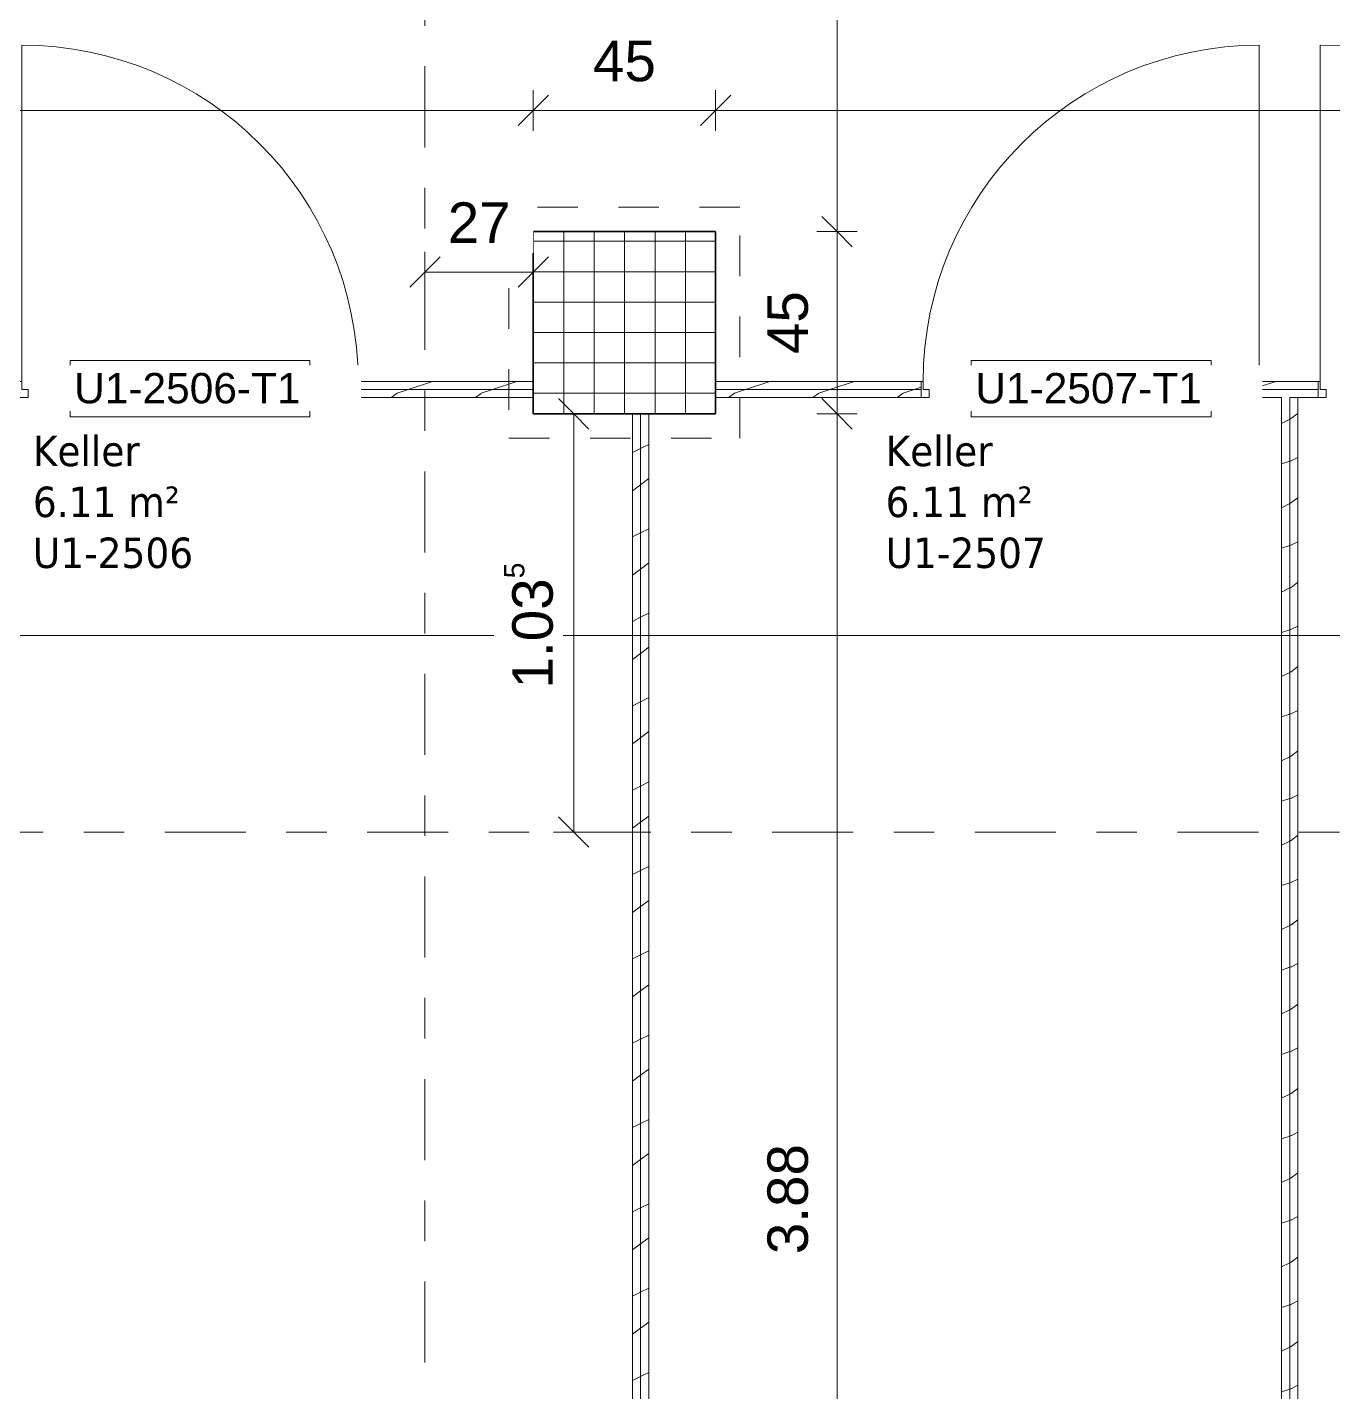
# Model space of a CAD drawing. Header units: metres. Extents: x -35.6 to 33, y -4 to 38.1.
# Drawn here: x 10 to 13.223, y -0.59 to 2.778 of the extents above; entities that cross this region are included whole.
import ezdxf

# ---------------------------------------------------------------- set-up
doc = ezdxf.new("R2010")
doc.units = ezdxf.units.M
doc.linetypes.add('_Rasterlinie_', pattern=[0.375, 0.2, -0.05, 0.075, -0.05])
doc.linetypes.add('Strichpunkt - Fein', pattern=[0.2, 0.1, -0.05, 0, -0.05])
for name, color, linetype, lineweight in [('A-____-____-DIMS', 7, 'Continuous', 5), ('A-____-____-DIMS-50', 7, 'Continuous', 5), ('A-AREA-____-IDEN', 7, 'Continuous', 5), ('A-DOOR-____-IDEN', 7, 'Continuous', 5), ('A-DOOR-____-OTLN', 7, 'Continuous', 9), ('A-DOOR-FRAM-MCUT', 7, 'Continuous', 9), ('A-DOOR-OPNG-OTLN', 7, 'Continuous', 9), ('A-FLOR-____-OVHD', 7, 'Strichpunkt - Fein', 9), ('A-WALL-____-MCUT', 7, 'Continuous', 35), ('A-WALL-____-PATT', 7, 'Continuous', 35), ('A-WALL-FNSH-MCUT', 7, 'Continuous', 35), ('S-COLS-____-MCUT', 7, 'Continuous', 35), ('S-COLS-____-OTLN', 7, 'Continuous', 9), ('S-GRID-____-OTLN', 7, 'Continuous', 5)]:
    doc.layers.add(name, color=color, linetype=linetype, lineweight=lineweight)
doc.styles.add('Arial', font='arial.ttf', dxfattribs={"height": 0.1})
doc.styles.add('Arial_1', font='arial.ttf', dxfattribs={"height": 0.075})
doc.styles.add('Verdana_3', font='verdana.ttf', dxfattribs={"width": 0.9, "height": 0.075})
doc.dimstyles.new('SUB_Rohbau_fein', dxfattribs={"dimscale": 0.3048, "dimtxt": 0.102026, "dimasz": 0.246063, "dimexe": 0.164042, "dimexo": 0.0625, "dimgap": 0.123031, "dimtad": 1, "dimdec": 1, "dimlfac": 100, "dimrnd": 0.5, "dimdsep": 46, "dimtxsty": 'Arial', "dimblk1": 'OBLIQUE', "dimblk2": 'OBLIQUE', "dimsah": 1, "dimcen": 0.09, "dimazin": 0, "dimtfac": 1, "dimtdec": 4, "dimtix": 1, "dimtmove": 0, "dimatfit": 3, "dimfxl": 0.164042, "dimfxlon": 1, "dimtvp": 1, "dimtfill": 1, "dimtolj": 1, "dimtzin": 0, "dimarcsym": 2})
doc.dimstyles.new('SUB_Rohbau_fein_1', dxfattribs={"dimscale": 0.3048, "dimtxt": 0.102026, "dimasz": 0.246063, "dimexe": 0.164042, "dimexo": 0.0625, "dimgap": 0.123031, "dimtad": 1, "dimrnd": 0.005, "dimzin": 0, "dimdsep": 46, "dimtxsty": 'Arial', "dimblk1": 'OBLIQUE', "dimblk2": 'OBLIQUE', "dimsah": 1, "dimcen": 0.09, "dimazin": 0, "dimtfac": 1, "dimtdec": 4, "dimtix": 1, "dimtmove": 0, "dimatfit": 3, "dimfxl": 0.164042, "dimfxlon": 1, "dimtvp": 1, "dimtfill": 1, "dimtolj": 1, "dimtzin": 0, "dimarcsym": 2})
doc.dimstyles.new('SUB_Rohbau_fein_2', dxfattribs={"dimscale": 0.3048, "dimtxt": 0.102026, "dimasz": 0.246063, "dimexe": 0.164042, "dimexo": 0.0625, "dimgap": 0.123031, "dimtad": 1, "dimrnd": 0.005, "dimzin": 0, "dimdsep": 46, "dimtxsty": 'Arial', "dimblk1": 'OBLIQUE', "dimblk2": 'OBLIQUE', "dimsah": 1, "dimcen": 0.09, "dimazin": 0, "dimtfac": 1, "dimtdec": 4, "dimtix": 1, "dimtmove": 2, "dimatfit": 3, "dimfxl": 0.164042, "dimfxlon": 1, "dimtvp": 1, "dimtfill": 1, "dimtolj": 1, "dimtzin": 0, "dimarcsym": 2})
doc.dimstyles.new('SUB_Rohbau_fein_6', dxfattribs={"dimscale": 0.3048, "dimtxt": 0.102026, "dimasz": 0.246063, "dimexe": 0.164042, "dimexo": 0.0625, "dimgap": 0.123031, "dimtad": 1, "dimdec": 1, "dimlfac": 100, "dimrnd": 0.5, "dimdsep": 46, "dimtxsty": 'Arial', "dimblk1": 'OBLIQUE', "dimblk2": 'OBLIQUE', "dimsah": 1, "dimcen": 0.09, "dimazin": 0, "dimtfac": 1, "dimtdec": 4, "dimtix": 1, "dimtmove": 0, "dimatfit": 3, "dimfxl": 0.164042, "dimfxlon": 1, "dimtvp": 1, "dimtfill": 1, "dimtolj": 1, "dimtzin": 0, "dimarcsym": 2})
doc.dimstyles.new('SUB_Rohbau_fein_7', dxfattribs={"dimscale": 0.3048, "dimtxt": 0.102026, "dimasz": 0.246063, "dimexe": 0.164042, "dimexo": 0.0625, "dimgap": 0.123031, "dimtad": 1, "dimrnd": 0.005, "dimzin": 0, "dimdsep": 46, "dimtxsty": 'Arial', "dimblk1": 'OBLIQUE', "dimblk2": 'OBLIQUE', "dimsah": 1, "dimcen": 0.09, "dimazin": 0, "dimtfac": 1, "dimtdec": 4, "dimtix": 1, "dimtmove": 0, "dimatfit": 3, "dimfxl": 0.164042, "dimfxlon": 1, "dimtvp": 1, "dimtfill": 1, "dimtolj": 1, "dimtzin": 0, "dimarcsym": 2})
pattern_1 = [(216.87, (0.0833, 0.20825), (0.62474926, 0.41650112), [0.10412, -0.93712]), (206.565, (0.20825, 0.14578), (-0.20825414, -0.2082493), [0.23283, -0.23283]), (198.435, (0.20825, 0.04165), (-0.41650024, -0.20824584), [0.13171, -0.52684])]

# ---------------------------------------------------------------- blocks, each defined once
blk = doc.blocks.new('TU DF 1 - Rahmenstock - stumpf einschlagend - 800x1900 Kellerabteil-V14--01_UG_OK_FFB_AF_ro')
at = {"layer": 'A-DOOR-FRAM-MCUT', "color": 253, "true_color": 0x999999}
for p, q in [((-0.42, 0.02), (-0.4, 0.02)), ((-0.4, 0.02), (-0.4, 0)), ((0.4, 0.02), (0.42, 0.02)), ((0.4, 0), (0.4, 0.02)), ((-0.415, -0.02), (-0.42, -0.02)), ((-0.415, 0), (-0.415, -0.02)), ((-0.4, 0), (-0.415, 0)), ((0.415, 0), (0.4, 0)), ((0.415, -0.02), (0.415, 0)), ((0.42, -0.02), (0.415, -0.02))]:
    blk.add_line(p, q, dxfattribs=at)
at = {"layer": 'A-DOOR-OPNG-OTLN', "color": 253, "true_color": 0x999999}
blk.add_line((0.415, -0.02), (0.415, -0.85), dxfattribs=at)
blk.add_arc((0.415, -0.02), 0.83, 180, 270, dxfattribs=at)
blk = doc.blocks.new('TU DF 1 - Rahmenstock - stumpf einschlagend - 800x1900 Kellerabteil-V16--01_UG_OK_FFB_AF_ro')
at = {"layer": 'A-DOOR-FRAM-MCUT', "color": 253, "true_color": 0x999999}
for p, q in [((-0.415, 0.02), (-0.42, 0.02)), ((-0.415, 0), (-0.415, 0.02)), ((-0.4, 0), (-0.415, 0)), ((-0.4, -0.02), (-0.4, 0)), ((0.415, 0), (0.4, 0)), ((0.4, 0), (0.4, -0.02)), ((0.42, 0.02), (0.415, 0.02)), ((0.415, 0.02), (0.415, 0)), ((-0.42, -0.02), (-0.4, -0.02)), ((0.4, -0.02), (0.42, -0.02))]:
    blk.add_line(p, q, dxfattribs=at)
at = {"layer": 'A-DOOR-OPNG-OTLN', "color": 253, "true_color": 0x999999}
blk.add_line((0.415, 0.02), (0.415, 0.85), dxfattribs=at)
blk.add_arc((0.415, 0.02), 0.83, 90, 180, dxfattribs=at)
blk = doc.blocks.new('DIMBLOCK398--01_UG_OK_FFB_AF_ro')
at = {"layer": 'A-____-____-DIMS-50'}
for p, q in [((11.9995, 1.8241), (11.962, 1.8616)), ((11.9995, 1.8241), (11.9495, 1.8241)), ((11.9995, -2.0534), (11.9995, 1.8241)), ((11.9995, 1.8241), (12.037, 1.7866)), ((11.9995, 1.8241), (12.0495, 1.8241)), ((11.9995, -2.0534), (11.962, -2.0159)), ((11.9995, -2.0534), (11.9495, -2.0534)), ((11.9995, -2.0534), (12.037, -2.0909)), ((11.9995, -2.0534), (12.0495, -2.0534))]:
    blk.add_line(p, q, dxfattribs=at)
at = {"layer": 'A-____-____-DIMS-50', "color": 0, "insert": (11.8275, -0.2504), "char_height": 0.1, "width": 0.325653, "attachment_point": 1, "rotation": 90, "line_spacing_factor": 0.941778, "style": 'Arial', "bg_fill": 3, "box_fill_scale": 1.25, "bg_fill_color": 256, "bg_fill_true_color": 13158600, "bg_fill_transparency": 0}
blk.add_mtext('3.88', dxfattribs=at)
blk = doc.blocks.new('_Oblique')
at = {"color": 0, "linetype": 'ByBlock', "lineweight": -2}
blk.add_line((-0.5, -0.5), (0.5, 0.5), dxfattribs=at)
blk = doc.blocks.new('DIMBLOCK399--01_UG_OK_FFB_AF_ro')
at = {"layer": 'A-____-____-DIMS-50'}
for p, q in [((11.9995, 2.2741), (11.962, 2.3116)), ((11.9995, 2.2741), (11.9495, 2.2741)), ((11.9995, 1.8241), (11.9995, 2.2741)), ((11.9995, 2.2741), (12.037, 2.2366)), ((11.9995, 2.2741), (12.0495, 2.2741)), ((11.9995, 1.8241), (11.962, 1.8616)), ((11.9995, 1.8241), (11.9495, 1.8241)), ((11.9995, 1.8241), (12.037, 1.7866)), ((11.9995, 1.8241), (12.0495, 1.8241))]:
    blk.add_line(p, q, dxfattribs=at)
at = {"layer": 'A-____-____-DIMS-50', "color": 0, "insert": (11.8275, 1.9715), "char_height": 0.1, "width": 0.186088, "attachment_point": 1, "rotation": 90, "line_spacing_factor": 0.941778, "style": 'Arial', "bg_fill": 3, "box_fill_scale": 1.25, "bg_fill_color": 256, "bg_fill_true_color": 13158600, "bg_fill_transparency": 0}
blk.add_mtext('45', dxfattribs=at)
blk = doc.blocks.new('DIMBLOCK400--01_UG_OK_FFB_AF_ro')
at = {"layer": 'A-____-____-DIMS-50'}
for p, q in [((11.9995, 6.8516), (11.962, 6.8891)), ((11.9995, 6.8516), (11.9495, 6.8516)), ((11.9995, 2.2741), (11.9995, 6.8516)), ((11.9995, 6.8516), (12.037, 6.8141)), ((11.9995, 6.8516), (12.0495, 6.8516)), ((11.9995, 2.2741), (11.962, 2.3116)), ((11.9995, 2.2741), (11.9495, 2.2741)), ((11.9995, 2.2741), (12.037, 2.2366)), ((11.9995, 2.2741), (12.0495, 2.2741))]:
    blk.add_line(p, q, dxfattribs=at)
at = {"layer": 'A-____-____-DIMS-50', "color": 0, "insert": (11.8275, 4.4271), "char_height": 0.1, "width": 0.325653, "attachment_point": 1, "rotation": 90, "line_spacing_factor": 0.941778, "style": 'Arial', "bg_fill": 3, "box_fill_scale": 1.25, "bg_fill_color": 256, "bg_fill_true_color": 13158600, "bg_fill_transparency": 0}
blk.add_mtext('4.58', dxfattribs=at)
blk = doc.blocks.new('DIMBLOCK406--01_UG_OK_FFB_AF_ro')
at = {"layer": 'A-____-____-DIMS-50'}
for p, q in [((3.502, 1.2766), (3.502, 1.3266)), ((3.502, 1.2766), (3.5395, 1.3141)), ((14.487, 1.2766), (14.487, 1.3266)), ((14.487, 1.2766), (14.5245, 1.3141)), ((3.502, 1.2766), (3.4645, 1.2391)), ((3.502, 1.2766), (14.487, 1.2766)), ((3.502, 1.2766), (3.502, 1.2266)), ((14.487, 1.2766), (14.4495, 1.2391)), ((14.487, 1.2766), (14.487, 1.2266))]:
    blk.add_line(p, q, dxfattribs=at)
at = {"layer": 'A-____-____-DIMS-50', "color": 0, "insert": (9.3484, 1.4486), "char_height": 0.1, "width": 0.481134, "attachment_point": 1, "line_spacing_factor": 0.941778, "style": 'Arial', "bg_fill": 3, "box_fill_scale": 1.25, "bg_fill_color": 256, "bg_fill_true_color": 13158600, "bg_fill_transparency": 0}
blk.add_mtext('10.98\\A2\\H0.5x;\\S5^  ;\\H2x;', dxfattribs=at)
blk = doc.blocks.new('DIMBLOCK409--01_UG_OK_FFB_AF_ro')
at = {"layer": 'A-____-____-DIMS-50'}
for p, q in [((3.502, 2.5731), (3.502, 2.6231)), ((3.502, 2.5731), (3.5395, 2.6106)), ((11.2495, 2.5731), (11.2495, 2.6231)), ((11.2495, 2.5731), (11.287, 2.6106)), ((3.502, 2.5731), (3.4645, 2.5356)), ((3.502, 2.5731), (11.2495, 2.5731)), ((3.502, 2.5731), (3.502, 2.5231)), ((11.2495, 2.5731), (11.212, 2.5356)), ((11.2495, 2.5731), (11.2495, 2.5231))]:
    blk.add_line(p, q, dxfattribs=at)
at = {"layer": 'A-____-____-DIMS-50', "color": 0, "insert": (7.24, 2.7452), "char_height": 0.1, "width": 0.325653, "attachment_point": 1, "line_spacing_factor": 0.941778, "style": 'Arial', "bg_fill": 3, "box_fill_scale": 1.25, "bg_fill_color": 256, "bg_fill_true_color": 13158600, "bg_fill_transparency": 0}
blk.add_mtext('7.75', dxfattribs=at)
blk = doc.blocks.new('DIMBLOCK410--01_UG_OK_FFB_AF_ro')
at = {"layer": 'A-____-____-DIMS-50'}
for p, q in [((11.2495, 2.5731), (11.2495, 2.6231)), ((11.2495, 2.5731), (11.287, 2.6106)), ((11.6995, 2.5731), (11.6995, 2.6231)), ((11.6995, 2.5731), (11.737, 2.6106)), ((11.2495, 2.5731), (11.212, 2.5356)), ((11.2495, 2.5731), (11.6995, 2.5731)), ((11.2495, 2.5731), (11.2495, 2.5231)), ((11.6995, 2.5731), (11.662, 2.5356)), ((11.6995, 2.5731), (11.6995, 2.5231))]:
    blk.add_line(p, q, dxfattribs=at)
at = {"layer": 'A-____-____-DIMS-50', "color": 0, "insert": (11.3969, 2.7452), "char_height": 0.1, "width": 0.186088, "attachment_point": 1, "line_spacing_factor": 0.941778, "style": 'Arial', "bg_fill": 3, "box_fill_scale": 1.25, "bg_fill_color": 256, "bg_fill_true_color": 13158600, "bg_fill_transparency": 0}
blk.add_mtext('45', dxfattribs=at)
blk = doc.blocks.new('DIMBLOCK411--01_UG_OK_FFB_AF_ro')
at = {"layer": 'A-____-____-DIMS-50'}
for p, q in [((11.6995, 2.5731), (11.6995, 2.6231)), ((11.6995, 2.5731), (11.737, 2.6106)), ((16.322, 2.5731), (16.322, 2.6231)), ((16.322, 2.5731), (16.3595, 2.6106)), ((11.6995, 2.5731), (11.662, 2.5356)), ((11.6995, 2.5731), (16.322, 2.5731)), ((11.6995, 2.5731), (11.6995, 2.5231)), ((16.322, 2.5731), (16.2845, 2.5356)), ((16.322, 2.5731), (16.322, 2.5231))]:
    blk.add_line(p, q, dxfattribs=at)
at = {"layer": 'A-____-____-DIMS-50', "color": 0, "insert": (13.849, 2.7452), "char_height": 0.1, "width": 0.388091, "attachment_point": 1, "line_spacing_factor": 0.941778, "style": 'Arial', "bg_fill": 3, "box_fill_scale": 1.25, "bg_fill_color": 256, "bg_fill_true_color": 13158600, "bg_fill_transparency": 0}
blk.add_mtext('4.62\\A2\\H0.5x;\\S5^  ;\\H2x;', dxfattribs=at)
blk = doc.blocks.new('DIMBLOCK1293--01_UG_OK_FFB_AF_ro')
at = {"layer": 'A-____-____-DIMS-50'}
for p, q in [((10.982, 2.1741), (10.982, 2.2241)), ((11.2495, 2.1741), (11.2495, 2.2241)), ((10.982, 2.1741), (11.0195, 2.2116)), ((11.2495, 2.1741), (11.287, 2.2116)), ((10.982, 2.1741), (10.9445, 2.1366)), ((10.982, 2.1741), (11.2495, 2.1741)), ((10.982, 2.1741), (10.982, 2.1241)), ((11.2495, 2.1741), (11.212, 2.1366)), ((11.2495, 2.1741), (11.2495, 2.1241))]:
    blk.add_line(p, q, dxfattribs=at)
at = {"layer": 'A-____-____-DIMS-50', "color": 0, "insert": (11.0382, 2.3461), "char_height": 0.1, "width": 0.186088, "attachment_point": 1, "line_spacing_factor": 0.941778, "style": 'Arial', "bg_fill": 3, "box_fill_scale": 1.25, "bg_fill_color": 256, "bg_fill_true_color": 13158600, "bg_fill_transparency": 0}
blk.add_mtext('27', dxfattribs=at)
blk = doc.blocks.new('DIMBLOCK1294--01_UG_OK_FFB_AF_ro')
at = {"layer": 'A-____-____-DIMS-50'}
for p, q in [((11.3495, 1.8241), (11.312, 1.8616)), ((11.3495, 1.8241), (11.2995, 1.8241)), ((11.3495, 0.7916), (11.3495, 1.8241)), ((11.3495, 1.8241), (11.387, 1.7866)), ((11.3495, 1.8241), (11.3995, 1.8241)), ((11.3495, 0.7916), (11.312, 0.8291)), ((11.3495, 0.7916), (11.2995, 0.7916)), ((11.3495, 0.7916), (11.387, 0.7541)), ((11.3495, 0.7916), (11.3995, 0.7916))]:
    blk.add_line(p, q, dxfattribs=at)
at = {"layer": 'A-____-____-DIMS-50', "color": 0, "insert": (11.1775, 1.1461), "char_height": 0.1, "width": 0.388091, "attachment_point": 1, "rotation": 90, "line_spacing_factor": 0.941778, "style": 'Arial', "bg_fill": 3, "box_fill_scale": 1.25, "bg_fill_color": 256, "bg_fill_true_color": 13158600, "bg_fill_transparency": 0}
blk.add_mtext('1.03\\A2\\H0.5x;\\S5^  ;\\H2x;', dxfattribs=at)

msp = doc.modelspace()

# ---------------------------------------------------------------- hatches: boundary and pattern name
at = {"layer": 'A-WALL-____-PATT', "lineweight": 9, "true_color": 0xc3b7ad}
h = msp.add_hatch(dxfattribs=at)
h.set_pattern_fill('FP_4', color=9, style=0, pattern_type=2)
h.set_pattern_definition(pattern_1)
h.paths.add_polyline_path([(3.552, 1.8841), (3.552, 1.9041), (3.502, 1.9041), (3.502, 1.8841), (3.5055, 1.8841)])
h.paths.add_polyline_path([(9.982, 1.8841), (9.982, 1.9041), (9.2195, 1.9041), (9.2195, 1.8841), (9.9634, 1.8841)])
h.paths.add_polyline_path([(4.392, 1.8841), (5.1745, 1.8841), (5.1745, 1.9041), (4.392, 1.9041)])
h.paths.add_polyline_path([(11.2495, 1.8841), (11.2495, 1.9041), (10.822, 1.9041), (10.822, 1.8841)])
h.paths.add_polyline_path([(6.0145, 1.8841), (6.777, 1.8841), (6.777, 1.9041), (6.0145, 1.9041)])
h.paths.add_polyline_path([(7.617, 1.8841), (8.3795, 1.8841), (8.3795, 1.9041), (7.617, 1.9041)])
h = msp.add_hatch(dxfattribs=at)
h.set_pattern_fill('FP_4', color=9, style=0, pattern_type=2)
h.set_pattern_definition(pattern_1)
h.paths.add_polyline_path([(16.322, 1.8841), (16.322, 1.9041), (15.6295, 1.9041), (15.6295, 1.8841), (16.3156, 1.8841)])
h.paths.add_polyline_path([(13.137, 1.8841), (13.187, 1.8841), (13.187, 1.9041), (13.047, 1.9041), (13.047, 1.8841), (13.117, 1.8841)])
h.paths.add_polyline_path([(14.027, 1.8841), (14.7895, 1.8841), (14.7895, 1.9041), (14.027, 1.9041)])
h.paths.add_polyline_path([(12.043, 1.8841), (12.207, 1.8841), (12.207, 1.9041), (11.6995, 1.9041), (11.6995, 1.8841)])
h = msp.add_hatch(dxfattribs=at)
h.set_pattern_fill('FP_4', color=9, style=0, pattern_type=2)
h.set_pattern_definition(pattern_1)
h.paths.add_polyline_path([(6.687, 1.8641), (6.777, 1.8641), (6.777, 1.8841), (6.0145, 1.8841), (6.0145, 1.8641)])
h.paths.add_polyline_path([(3.502, 1.8641), (3.552, 1.8641), (3.552, 1.8841), (3.502, 1.8841)])
h.paths.add_polyline_path([(9.982, 1.8641), (9.982, 1.8841), (9.2195, 1.8841), (9.2195, 1.8641), (9.9634, 1.8641)])
h.paths.add_polyline_path([(4.392, 1.8641), (5.1745, 1.8641), (5.1745, 1.8841), (4.392, 1.8841)])
h.paths.add_polyline_path([(11.2495, 1.8641), (11.2495, 1.8841), (10.822, 1.8841), (10.822, 1.8641)])
h.paths.add_polyline_path([(7.617, 1.8641), (8.3795, 1.8641), (8.3795, 1.8841), (7.617, 1.8841)])
h = msp.add_hatch(dxfattribs=at)
h.set_pattern_fill('FP_4', color=9, style=0, pattern_type=2)
h.set_pattern_definition(pattern_1)
h.paths.add_polyline_path([(16.322, 1.8641), (16.322, 1.8841), (15.6295, 1.8841), (15.6295, 1.8641), (16.3157, 1.8641)])
h.paths.add_polyline_path([(12.207, 1.8641), (12.207, 1.8841), (11.6995, 1.8841), (11.6995, 1.8641), (12.043, 1.8641)])
h.paths.add_polyline_path([(13.047, 1.8641), (13.187, 1.8641), (13.187, 1.8841), (13.047, 1.8841)])
h.paths.add_polyline_path([(14.7895, 1.8641), (14.7895, 1.8841), (14.027, 1.8841), (14.027, 1.8641), (14.787, 1.8641)])
h = msp.add_hatch(dxfattribs=at)
h.set_pattern_fill('FP_4', color=9, style=0, pattern_type=2)
h.set_pattern_definition(pattern_1)
h.paths.add_polyline_path([(13.117, -2.0534), (13.117, 1.8641), (13.097, 1.8641), (13.097, -2.0534)])
h = msp.add_hatch(dxfattribs=at)
h.set_pattern_fill('FP_4', color=9, style=0, pattern_type=2)
h.set_pattern_definition(pattern_1)
h.paths.add_polyline_path([(13.117, -2.0534), (13.137, -2.0534), (13.137, 1.8641), (13.117, 1.8641), (13.117, -2.0516)])
h = msp.add_hatch(dxfattribs=at)
h.set_pattern_fill('FP_4', color=9, style=0, pattern_type=2)
h.set_pattern_definition(pattern_1)
h.paths.add_polyline_path([(11.5145, -2.0534), (11.5145, 1.8241), (11.4945, 1.8241), (11.4945, -2.0534)])
h = msp.add_hatch(dxfattribs=at)
h.set_pattern_fill('FP_4', color=9, style=0, pattern_type=2)
h.set_pattern_definition(pattern_1)
h.paths.add_polyline_path([(11.5345, -2.0534), (11.5345, 1.8241), (11.5145, 1.8241), (11.5145, -2.0534)])
at = {"layer": 'S-COLS-____-OTLN'}
h = msp.add_hatch(dxfattribs=at)
h.set_pattern_fill('FP_3', color=256, style=0, pattern_type=2)
h.set_pattern_definition([(0, (0, 0), (0, 0.075), []), (90, (0, 0), (-0.075, 5e-18), [])])
h.paths.add_polyline_path([(11.2495, 1.8241), (11.6995, 1.8241), (11.6995, 2.2741), (11.2495, 2.2741), (11.2495, 1.9496)])

# ---------------------------------------------------------------- linework, layer by layer
at = {"layer": 'A-DOOR-____-IDEN', "flags": 128}
for points in [[(10.1059, 1.9559), (10.6979, 1.9559), (10.6979, 1.8169), (10.1059, 1.8169)], [(12.3309, 1.9559), (12.9229, 1.9559), (12.9229, 1.8169), (12.3309, 1.8169)]]:
    msp.add_lwpolyline(points, close=True, dxfattribs=at)
at = {"layer": 'A-FLOR-____-OVHD'}
for p, q in [((11.7595, 2.3341), (11.1895, 2.3341)), ((11.1895, 2.3341), (11.1895, 1.7641)), ((11.7595, 1.7641), (11.7595, 2.3341)), ((11.1895, 1.7641), (11.7595, 1.7641))]:
    msp.add_line(p, q, dxfattribs=at)
at = {"layer": 'A-WALL-____-MCUT', "color": 253, "lineweight": 9, "true_color": 0x999999}
for p, q in [((10.822, 1.8841), (11.2495, 1.8841)), ((11.6995, 1.8841), (12.207, 1.8841)), ((13.047, 1.8841), (13.187, 1.8841)), ((13.117, -2.0534), (13.117, 1.8641)), ((13.137, 1.8641), (13.117, 1.8641)), ((11.5145, -2.0534), (11.5145, 1.8241))]:
    msp.add_line(p, q, dxfattribs=at)
at = {"layer": 'A-WALL-FNSH-MCUT', "color": 253, "lineweight": 9, "true_color": 0x999999}
for p, q in [((11.2495, 1.9041), (10.822, 1.9041)), ((10.822, 1.9041), (10.822, 1.8641)), ((11.2495, 1.8641), (11.2495, 1.9041)), ((12.207, 1.9041), (11.6995, 1.9041)), ((11.6995, 1.9041), (11.6995, 1.8641)), ((12.207, 1.8641), (12.207, 1.9041)), ((13.187, 1.9041), (13.047, 1.9041)), ((13.047, 1.9041), (13.047, 1.8641)), ((13.187, 1.8641), (13.187, 1.9041)), ((10.822, 1.8641), (11.2495, 1.8641)), ((11.6995, 1.8641), (12.207, 1.8641)), ((13.047, 1.8641), (13.097, 1.8641)), ((13.097, 1.8641), (13.097, -2.0534)), ((13.137, 1.8641), (13.187, 1.8641)), ((13.137, -2.0534), (13.137, 1.8641)), ((11.4945, 1.8241), (11.4945, -2.0534)), ((11.5345, 1.8241), (11.4945, 1.8241)), ((11.5345, -2.0534), (11.5345, 1.8241))]:
    msp.add_line(p, q, dxfattribs=at)
at = {"layer": 'S-COLS-____-MCUT'}
for p, q in [((11.6995, 2.2741), (11.2495, 2.2741)), ((11.2495, 2.2741), (11.2495, 1.8241)), ((11.6995, 1.8241), (11.6995, 2.2741)), ((11.2495, 1.8241), (11.6995, 1.8241))]:
    msp.add_line(p, q, dxfattribs=at)
at = {"layer": 'S-GRID-____-OTLN', "color": 8, "linetype": '_Rasterlinie_', "true_color": 0x808080}
for p, q in [((10.982, -3.518), (10.982, 26.6349)), ((-34.6604, 0.7916), (18.2196, 0.7916))]:
    msp.add_line(p, q, dxfattribs=at)

# ---------------------------------------------------------------- block references
at = {"layer": 'A-DOOR-____-OTLN', "color": 253, "true_color": 0x999999, "rotation": 180}
for p in [(10.402, 1.8841), (13.607, 1.8841)]:
    msp.add_blockref('TU DF 1 - Rahmenstock - stumpf einschlagend - 800x1900 Kellerabteil-V14--01_UG_OK_FFB_AF_ro', p, dxfattribs=at)
at = {"layer": 'A-DOOR-____-OTLN', "color": 253, "true_color": 0x999999}
msp.add_blockref('TU DF 1 - Rahmenstock - stumpf einschlagend - 800x1900 Kellerabteil-V16--01_UG_OK_FFB_AF_ro', (12.627, 1.8841), dxfattribs=at)

# ---------------------------------------------------------------- texts
at = {"layer": 'A-AREA-____-IDEN', "color": 8, "true_color": 0x808080, "char_height": 0.075, "attachment_point": 1, "style": 'Verdana_3'}
for s, insert, width in [('Keller', (10.0139, 1.77), 0.331899), ('Keller', (12.1193, 1.77), 0.331899), ('6.11 m²', (10.0139, 1.6443), 0.472595), ('6.11 m²', (12.1193, 1.6443), 0.472595), ('U1-2506', (10.0139, 1.5186), 0.497848), ('U1-2507', (12.1193, 1.5186), 0.497848)]:
    msp.add_mtext(s, dxfattribs=dict(at, insert=insert, width=width))

# ---------------------------------------------------------------- next in the draw order: texts
at = {"layer": 'A-DOOR-____-IDEN', "char_height": 0.075, "width": 0.689451, "attachment_point": 1, "style": 'Arial_1', "bg_fill": 3, "box_fill_scale": 1.25, "bg_fill_color": 256, "bg_fill_true_color": 13158600, "bg_fill_transparency": 0}
for s, insert in [('U1-2506-T1', (10.1159, 1.925)), ('U1-2507-T1', (12.3409, 1.925))]:
    msp.add_mtext(s, dxfattribs=dict(at, insert=insert))

# ---------------------------------------------------------------- next in the draw order: dimensions: what is measured, and where the dimension line sits
at = {"layer": 'A-____-____-DIMS'}
for base, p1, p2, dimstyle, override, picture, middle in [((11.2495, 2.5731), (3.502, 2.6231), (11.2495, 2.5231), 'SUB_Rohbau_fein_1', {"dimpost": '<>', "dimfxl": 7.748145}, 'DIMBLOCK409--01_UG_OK_FFB_AF_ro', (7.3757, 2.6615)), ((11.2494859313, 2.1740575671), (10.9819859313, 2.2240575671), (11.2494859313, 2.2240575671), 'SUB_Rohbau_fein_6', {"dimpost": '<>', "dimfxl": 0.2675}, 'DIMBLOCK1293--01_UG_OK_FFB_AF_ro', (11.1157359313, 2.2617622058))]:
    dim = msp.add_linear_dim(base=base, p1=p1, p2=p2, dimstyle=dimstyle, override=override, dxfattribs=at)
    dim.commit()
    dim.dimension.update_dxf_attribs({"geometry": picture, "text_midpoint": middle})
dim = msp.add_linear_dim(base=(11.9995, 1.8241), p1=(11.9495, -2.0534), p2=(11.9495, 1.8241), angle=90, dimstyle='SUB_Rohbau_fein_1', override={"dimpost": '<>', "dimfxl": 3.8775}, dxfattribs=at)
dim.commit()
dim.dimension.update_dxf_attribs({"geometry": 'DIMBLOCK398--01_UG_OK_FFB_AF_ro', "text_midpoint": (11.9109, -0.1147)})

# ---------------------------------------------------------------- next in the draw order: dimensions: what is measured, and where the dimension line sits
dim = msp.add_linear_dim(base=(11.6995, 2.5731), p1=(11.2495, 2.5231), p2=(11.6995, 2.5231), dimstyle='SUB_Rohbau_fein', override={"dimpost": '<>', "dimfxl": 0.45}, dxfattribs=at)
dim.commit()
dim.dimension.update_dxf_attribs({"geometry": 'DIMBLOCK410--01_UG_OK_FFB_AF_ro', "text_midpoint": (11.4745, 2.6615)})
dim = msp.add_linear_dim(base=(11.9995, 2.2741), p1=(11.9495, 1.8241), p2=(11.9495, 2.2741), angle=90, dimstyle='SUB_Rohbau_fein', override={"dimpost": '<>', "dimfxl": 0.45}, dxfattribs=at)
dim.commit()
dim.dimension.update_dxf_attribs({"geometry": 'DIMBLOCK399--01_UG_OK_FFB_AF_ro', "text_midpoint": (11.9111, 2.0491)})
dim = msp.add_linear_dim(base=(14.487, 1.2766), p1=(3.502, 1.3266), p2=(14.487, 1.2266), text='\\A1;10.98\\Q;{\\A1;{\\H0.5x;\\S5^ ;}}', dimstyle='SUB_Rohbau_fein_2', override={"dimpost": '<>', "dimfxl": 10.985455}, dxfattribs=at)
dim.commit()
dim.dimension.update_dxf_attribs({"geometry": 'DIMBLOCK406--01_UG_OK_FFB_AF_ro', "text_midpoint": (9.5889, 1.3819), "dimtype": 160})

# ---------------------------------------------------------------- next in the draw order: dimensions: what is measured, and where the dimension line sits
dim = msp.add_linear_dim(base=(11.9995, 6.8516), p1=(11.9495, 2.2741), p2=(11.9495, 6.8516), angle=90, dimstyle='SUB_Rohbau_fein_1', override={"dimpost": '<>', "dimfxl": 4.5775}, dxfattribs=at)
dim.commit()
dim.dimension.update_dxf_attribs({"geometry": 'DIMBLOCK400--01_UG_OK_FFB_AF_ro', "text_midpoint": (11.9109, 4.5628)})
dim = msp.add_linear_dim(base=(11.3495, 1.8241), p1=(11.2995, 0.7916), p2=(11.2995, 1.8241), angle=90, text='\\A1;1.03\\Q;{\\A1;{\\H0.5x;\\S5^ ;}}', dimstyle='SUB_Rohbau_fein_7', override={"dimpost": '<>', "dimfxl": 1.0325}, dxfattribs=at)
dim.commit()
dim.dimension.update_dxf_attribs({"geometry": 'DIMBLOCK1294--01_UG_OK_FFB_AF_ro', "text_midpoint": (11.2609, 1.3078)})

# ---------------------------------------------------------------- next in the draw order: dimensions: what is measured, and where the dimension line sits
dim = msp.add_linear_dim(base=(16.322, 2.5731), p1=(11.6995, 2.5231), p2=(16.322, 2.6231), text='\\A1;4.62\\Q;{\\A1;{\\H0.5x;\\S5^ ;}}', dimstyle='SUB_Rohbau_fein_1', override={"dimpost": '<>', "dimfxl": 4.623582}, dxfattribs=at)
dim.commit()
dim.dimension.update_dxf_attribs({"geometry": 'DIMBLOCK411--01_UG_OK_FFB_AF_ro', "text_midpoint": (14.0107, 2.6617)})

doc.saveas('drawing.dxf')
